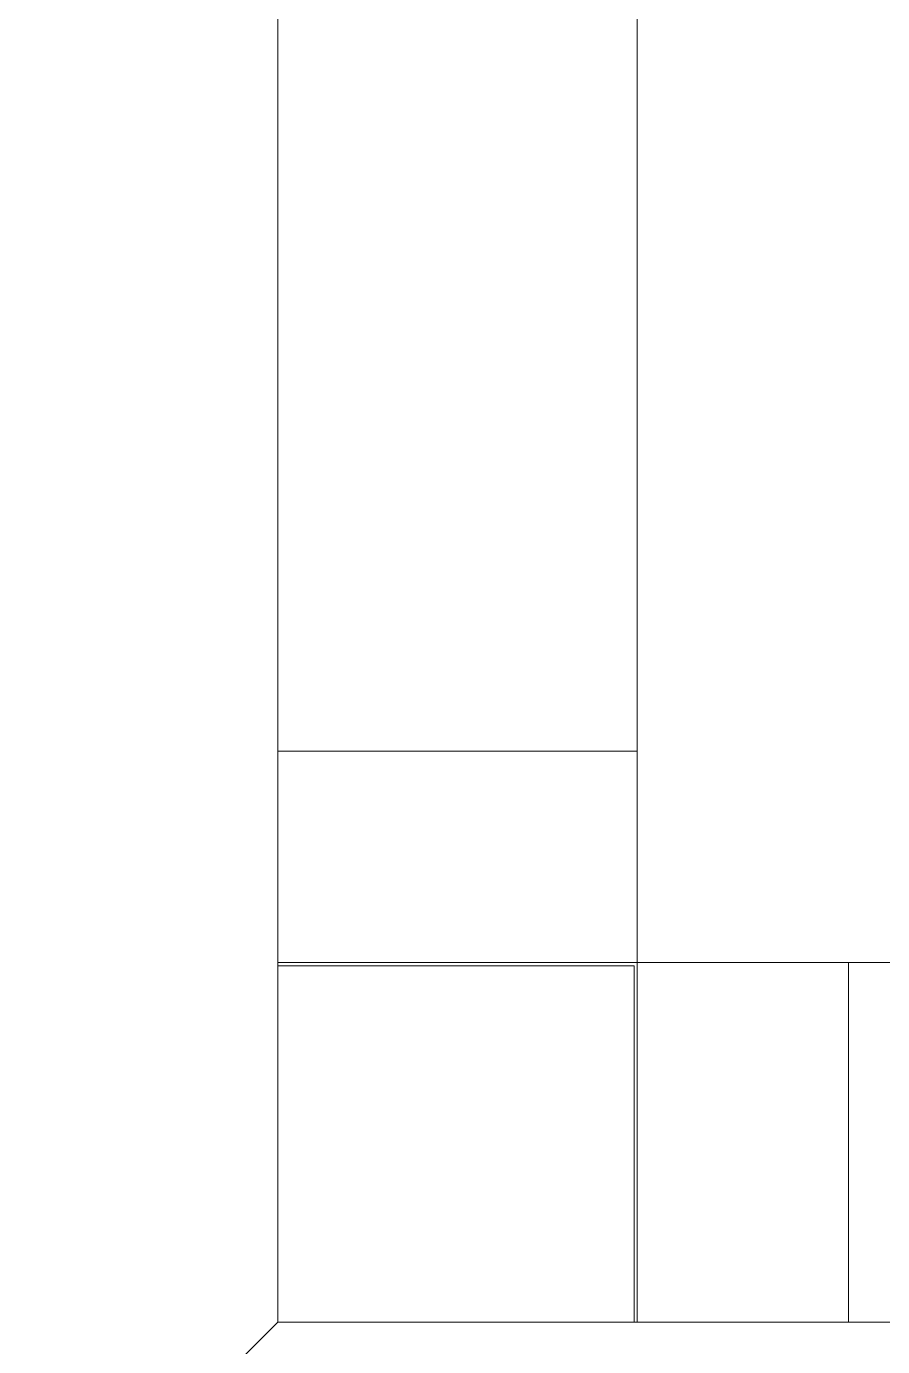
# Model space of a CAD drawing. Header units: millimetres. Extents: x 0 to 59350, y 0 to 29700.
# Drawn here: x 27116.7 to 27184.5, y 17809.3 to 17913.9 of the extents above; entities that cross this region are included whole.
import ezdxf

# ---------------------------------------------------------------- set-up
doc = ezdxf.new("R2010")
doc.units = ezdxf.units.MM
doc.layers.add('Standard', color=7, linetype='Continuous', lineweight=25)

msp = doc.modelspace()

# ---------------------------------------------------------------- linework, layer by layer
at = {"layer": 'Standard', "color": 59, "linetype": 'Continuous', "lineweight": 18}
for p, q in [((27136.6, 17811.22), (27136.62, 18021.22)), ((27136.62, 18021.22), (27136.6, 17811.22)), ((27109.1, 17783.72), (27136.6, 17811.22)), ((27136.6, 17811.22), (27109.1, 17783.72)), ((27136.6, 17811.22), (27109.1, 17783.72)), ((27109.1, 17783.72), (27136.6, 17811.22)), ((27856.6, 17811.22), (27136.6, 17811.22)), ((27136.6, 17811.22), (27856.6, 17811.22))]:
    msp.add_line(p, q, dxfattribs=at)
at = {"layer": 'Standard', "color": 2, "linetype": 'Continuous', "lineweight": 18}
for p, q in [((27136.6, 17839.72), (27136.6, 18021.22)), ((27165.1, 17839.72), (27165.1, 18021.22)), ((27136.6, 17839.72), (27136.6, 17856.47)), ((27136.6, 17856.47), (27165.1, 17856.47)), ((27165.1, 17856.47), (27165.1, 17839.72)), ((27165.1, 17839.72), (27136.6, 17839.72)), ((27181.85, 17839.72), (27165.1, 17839.72)), ((27165.1, 17839.72), (27165.1, 17811.22)), ((27165.1, 17839.72), (27828.1, 17839.72)), ((27181.85, 17811.22), (27181.85, 17839.72)), ((27165.1, 17811.22), (27181.85, 17811.22)), ((27165.1, 17811.22), (27828.1, 17811.22))]:
    msp.add_line(p, q, dxfattribs=at)
at = {"layer": 'Standard', "color": 51, "linetype": 'Continuous', "lineweight": 18}
for p, q in [((27136.6, 17839.47), (27136.6, 17811.22)), ((27164.85, 17839.47), (27136.6, 17839.47)), ((27136.6, 17811.22), (27136.6, 17839.47)), ((27136.6, 17839.47), (27164.85, 17839.47)), ((27164.85, 17811.22), (27164.85, 17839.47)), ((27164.85, 17839.47), (27164.85, 17811.22)), ((27136.6, 17811.22), (27164.85, 17811.22)), ((27164.85, 17811.22), (27136.6, 17811.22))]:
    msp.add_line(p, q, dxfattribs=at)

doc.saveas('drawing.dxf')
